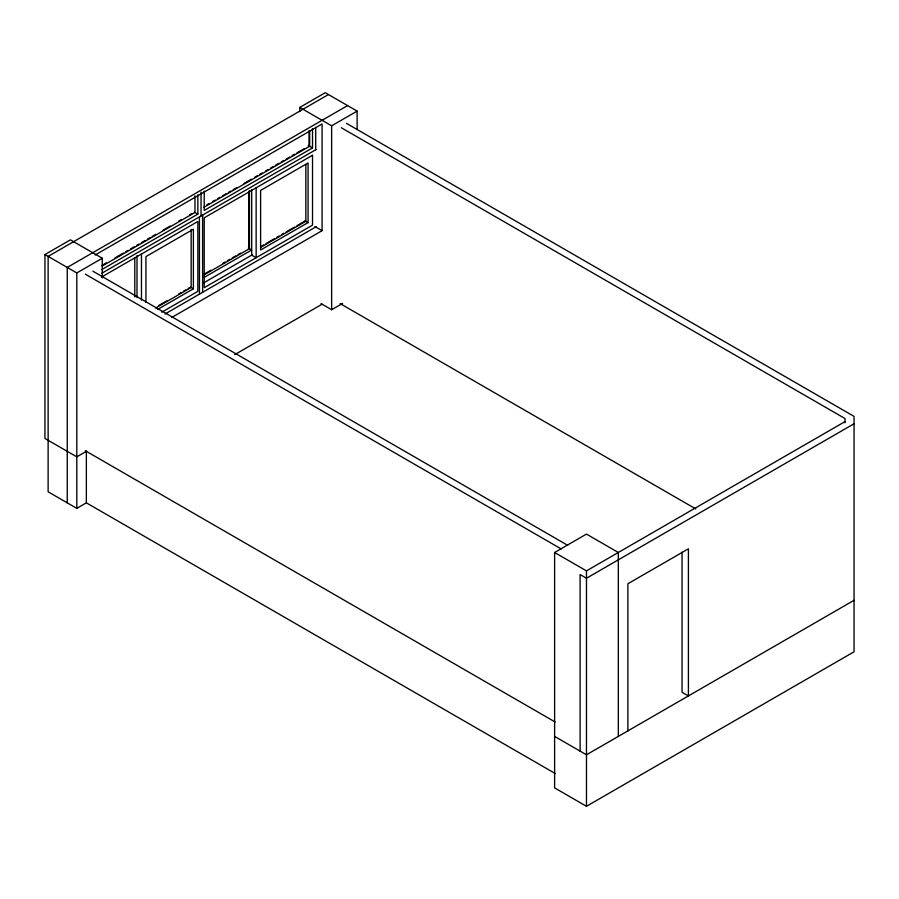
<?xml version="1.0" encoding="UTF-8"?>
<svg xmlns="http://www.w3.org/2000/svg" width="899" height="899" viewBox="0 0 899 899"><rect width="100%" height="100%" fill="white"/><g stroke="black" fill="none" stroke-linecap="round" stroke-linejoin="round"><path stroke-width="1.35" d="M86.518 451.253L76.808 456.861L44.95 438.465L44.95 254.552L70.437 239.842L102.284 258.238L102.284 277.892M299.783 111.633L299.783 107.43L325.269 92.709L357.128 111.105L357.128 129.355M328.45 94.552L48.13 256.395L48.13 491.798L76.808 508.351L86.36 502.833L555.211 773.522M347.565 105.588L67.245 267.43L67.245 502.833M95.159 254.99L322.078 123.983L322.078 230.672L171.608 317.549M44.95 254.552L76.808 272.948L102.284 258.238M299.783 107.43L331.641 125.815L357.128 111.105M101.688 265.598L106.498 262.823M114.926 257.957L123.343 253.091M125.759 251.698L128.164 250.315M130.569 248.922L134.176 246.843M136.581 245.449L138.997 244.056M141.401 242.674L145.009 240.584M147.414 239.19L149.818 237.808M152.223 236.415L155.842 234.336M163.056 230.166L170.282 225.997M178.699 221.132L181.115 219.738M189.532 214.883L191.937 213.49M206.736 204.95L209.141 203.556M212.748 201.477L215.153 200.084M217.569 198.69L219.974 197.308M222.379 195.915L225.986 193.836M228.391 192.442L230.807 191.049M233.212 189.667L236.819 187.576M244.045 183.407L251.259 179.238M254.867 177.159L257.271 175.766M259.687 174.372L262.092 172.99M265.699 170.9L268.104 169.518M270.509 168.124L272.925 166.731M275.33 165.349L278.937 163.258M281.342 161.876L283.747 160.483M286.163 159.089L289.77 157.01M292.175 155.617L294.58 154.235M296.985 152.841L304.21 148.672M102.329 265.969L194.982 212.467L194.982 195.892M203.758 207.399L309.661 146.256L309.661 131.063M101.576 269.7L197.847 214.119L197.847 194.791M312.526 128.579L312.526 147.919L204.219 210.445L204.219 191.105M101.778 273.262L316.088 149.537M101.576 277.061L197.847 221.48L197.847 291.366L161.753 312.211M203.725 274.364L210.849 270.251M222.716 263.407L225.087 262.036M227.458 260.665L229.829 259.294M232.2 257.923L235.763 255.867M238.134 254.496L240.516 253.125M203.174 275.42L249.45 248.697L249.45 190.498M204.219 277.386L251.686 249.989L248.338 248.057M158.482 305.638L166.798 300.839M178.654 293.984L181.036 292.613M183.407 291.242L185.778 289.871M188.149 288.5L190.521 287.141M261.294 246.27L263.665 244.91M266.048 243.539L274.352 238.741M276.723 237.37L279.095 235.999M281.466 234.628L283.837 233.257M286.219 231.886L294.524 227.099M296.895 225.728L304.008 221.615M155.561 308.054L191.161 287.5L193.386 288.793L193.386 229.2L145.93 256.608L145.93 302.334M260.744 247.326L305.84 221.3L305.84 164.483M157.797 309.346L193.386 288.793M203.365 283.039L252.54 254.642M308.065 222.581L260.609 249.989L260.609 190.397L308.065 163L308.065 222.581L304.727 220.648M164.967 314.032L316.088 226.784M234.706 354.656L322.078 304.21M321.022 303.604L331.641 309.728L342.564 303.424M346.52 123.377L854.05 416.394L854.05 651.797L586.474 806.291L554.616 787.895L554.616 552.492L586.474 534.096L618.332 552.492L618.332 736.405M554.616 552.492L586.474 570.876L845.038 421.597M854.05 423.755L586.474 578.237L580.102 574.562L580.102 751.115M854.05 600.307L586.474 754.789L554.616 736.405M341.35 127.748L845.038 418.552L845.038 422.755M308.278 145.458L312.526 147.919M314.92 226.537L322.078 230.672M194.341 212.097L197.847 214.119M340.137 303.604L695.759 508.913M92.889 271.195L567.651 545.3M85.304 274.173L561.279 548.974M85.304 450.725L555.211 722.032M682.038 552.143L682.038 692.264L688.409 695.938L688.409 548.806L627.884 583.754L627.884 730.887M586.474 570.876L586.474 806.291M331.641 125.815L331.641 309.728M315.706 127.332L315.706 149.751M309.02 130.703L309.02 145.896M256.148 187.824L256.148 257.71L251.686 255.136L251.686 189.442M248.821 191.509L248.821 248.326M202.623 215.041L202.623 292.287M201.039 192.139L201.039 215.962M199.443 216.884L199.443 294.119M191.161 229.301L191.161 287.5M141.469 254.035L141.469 300.154M137.008 255.653L137.008 297.58M134.783 258.092L134.783 296.895M86.36 451.343L86.36 502.833M76.808 272.948L76.808 508.351M312.526 155.269L204.219 217.805L204.219 287.691L312.526 225.155L312.526 155.269"/></g></svg>
